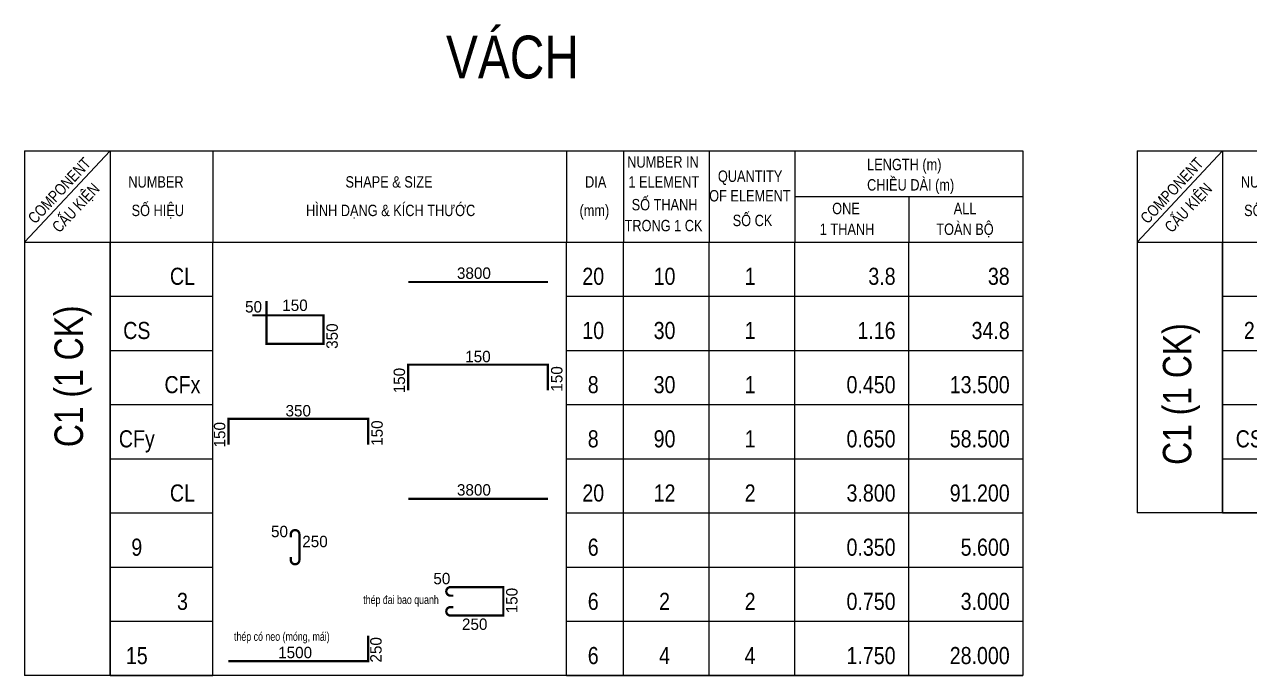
# Model space of a CAD drawing. Header units: millimetres. Extents: x 925681 to 1410834, y 71669 to 296428.
# Drawn here: x 1205183 to 1226654, y 243191 to 254606 of the extents above; entities that cross this region are included whole.
import ezdxf
from ezdxf.enums import TextEntityAlignment as Align

# ---------------------------------------------------------------- set-up
doc = ezdxf.new("R2010")
doc.units = ezdxf.units.MM
doc.header["$LTSCALE"] = 100
for name, color, linetype, lineweight in [('Ap0001_Statistic', 161, 'Continuous', 15), ('Ap0203_T', 243, 'Continuous', 35), ('Ap0310_PSS', 130, 'Continuous', 18), ('Ap0311_H', 8, 'Continuous', 15), ('Ap0314_Kh', 253, 'Continuous', 15), ('Ap0315_FL', 145, 'Continuous', 13)]:
    doc.layers.add(name, color=color, linetype=linetype, lineweight=lineweight)
doc.layers.add('THONGKE', color=161, linetype='Continuous')
doc.styles.add('Ap_text tieu de', font='')
doc.styles.add('Ap_Vni-helve', font='', dxfattribs={"width": 0.8, "height": 1})
doc.styles.add('RomanS', font='1.shx')
doc.styles.add('VN', font='')
doc.styles.get('Ap_text tieu de').set_extended_font_data('VNI-Helve-Condense')
doc.styles.get('Ap_Vni-helve').set_extended_font_data('VNI-Helve')
doc.styles.get('VN').set_extended_font_data('VNI-Helve-Condense')

# ---------------------------------------------------------------- blocks, each defined once
blk = doc.blocks.new('TENCOT')
at = {"layer": 'THONGKE', "color": 2, "style": 'Ap_Vni-helve', "width": 0.8, "flags": 8}
blk.add_attdef('TEXTCOLUMN', text='', height=500, rotation=90, dxfattribs=at).set_placement((4465, -1423), align=Align.CENTER)
blk = doc.blocks.new('*U974')
at = {"const_width": 40}
blk.add_lwpolyline([(6725, -700), (9175, -700)], dxfattribs=at)
at = {"layer": 'Ap0310_PSS'}
for p, q in [((0, 0), (0, -950)), ((1500, -950), (1500, 0)), ((1500, 0), (1500, -950)), ((3300, -950), (3300, 0)), ((9500, -950), (9500, 0)), ((10500, -950), (10500, 0)), ((12000, -950), (12000, 0)), ((13500, -950), (13500, 0)), ((15500, -950), (15500, 0)), ((17500, 0), (17500, -950))]:
    blk.add_line(p, q, dxfattribs=at)
at = {"layer": 'Ap0311_H'}
for p, q in [((1500, -950), (3300, -950)), ((9500, -950), (17500, -950))]:
    blk.add_line(p, q, dxfattribs=at)
at = {"style": 'VN'}
blk.add_attdef('SHT', text='', height=300, dxfattribs=at).set_placement((2768, -750), align=Align.CENTER)
at = {"style": 'RomanS', "flags": 8}
blk.add_attdef('D1', text='', height=200, rotation=360, dxfattribs=at).set_placement((7877, -545), align=Align.MIDDLE)
at = {"style": 'VN', "flags": 8}
for tag, p in [('PHI', (9968, -750)), ('SOTHANH', (11218, -750)), ('TST', (12718, -750))]:
    blk.add_attdef(tag, text='', height=300, dxfattribs=at).set_placement(p, align=Align.CENTER)
for tag, p in [('L', (15268, -750)), ('LTONG', (17268, -750))]:
    blk.add_attdef(tag, text='', height=300, dxfattribs=at).set_placement(p, align=Align.RIGHT)
blk = doc.blocks.new('*U999')
at = {"const_width": 40}
blk.add_lwpolyline([(3993, -335), (5243, -335), (5243, -835), (4243, -835), (4243, -85)], dxfattribs=at)
at = {"layer": 'Ap0310_PSS'}
for p, q in [((0, 0), (0, -950)), ((1500, -950), (1500, 0)), ((1500, 0), (1500, -950)), ((3300, -950), (3300, 0)), ((9500, -950), (9500, 0)), ((10500, -950), (10500, 0)), ((12000, -950), (12000, 0)), ((13500, -950), (13500, 0)), ((15500, -950), (15500, 0)), ((17500, 0), (17500, -950))]:
    blk.add_line(p, q, dxfattribs=at)
at = {"layer": 'Ap0311_H'}
for p, q in [((1500, -950), (3300, -950)), ((9500, -950), (17500, -950))]:
    blk.add_line(p, q, dxfattribs=at)
at = {"style": 'RomanS'}
blk.add_attdef('M', text='', height=200, dxfattribs=at).set_placement((4163, -285), align=Align.RIGHT)
blk.add_attdef('D1', text='', height=200, dxfattribs=at).set_placement((4741, -158), align=Align.MIDDLE)
at = {"style": 'VN'}
blk.add_attdef('SHT', text='', height=300, dxfattribs=at).set_placement((1968, -750), align=Align.CENTER)
at = {"style": 'RomanS', "flags": 1}
blk.add_attdef('F2', text='', height=200, rotation=90, dxfattribs=at).set_placement((4099, -714), align=Align.MIDDLE)
at = {"style": 'RomanS'}
blk.add_attdef('D2', text='', height=200, rotation=90, dxfattribs=at).set_placement((5391, -700), align=Align.MIDDLE)
at = {"style": 'VN', "flags": 8}
for tag, p in [('PHI', (9968, -750)), ('SOTHANH', (11218, -750)), ('TST', (12718, -750))]:
    blk.add_attdef(tag, text='', height=300, dxfattribs=at).set_placement(p, align=Align.CENTER)
for tag, p in [('L', (15268, -750)), ('LTONG', (17268, -750))]:
    blk.add_attdef(tag, text='', height=300, dxfattribs=at).set_placement(p, align=Align.RIGHT)
blk = doc.blocks.new('*U988')
at = {"const_width": 40}
blk.add_lwpolyline([(9175, -700), (9175, -250), (6725, -250), (6725, -700)], dxfattribs=at)
at = {"layer": 'Ap0310_PSS'}
for p, q in [((0, 0), (0, -950)), ((1500, -950), (1500, 0)), ((1500, 0), (1500, -950)), ((3300, -950), (3300, 0)), ((9500, -950), (9500, 0)), ((10500, -950), (10500, 0)), ((12000, -950), (12000, 0)), ((13500, -950), (13500, 0)), ((15500, -950), (15500, 0)), ((17500, 0), (17500, -950))]:
    blk.add_line(p, q, dxfattribs=at)
at = {"layer": 'Ap0311_H'}
for p, q in [((1500, -950), (3300, -950)), ((9500, -950), (17500, -950))]:
    blk.add_line(p, q, dxfattribs=at)
at = {"style": 'RomanS'}
blk.add_attdef('D2', text='', height=200, dxfattribs=at).set_placement((7948, -107), align=Align.MIDDLE)
for tag, p in [('D1', (6570, -529)), ('D3', (9329, -500))]:
    blk.add_attdef(tag, text='', height=200, rotation=90, dxfattribs=at).set_placement(p, align=Align.MIDDLE)
at = {"style": 'VN'}
blk.add_attdef('SHT', text='', height=300, dxfattribs=at).set_placement((2768, -750), align=Align.CENTER)
at = {"style": 'VN', "flags": 8}
for tag, p in [('PHI', (9968, -750)), ('SOTHANH', (11218, -750)), ('TST', (12718, -750))]:
    blk.add_attdef(tag, text='', height=300, dxfattribs=at).set_placement(p, align=Align.CENTER)
for tag, p in [('L', (15268, -750)), ('LTONG', (17268, -750))]:
    blk.add_attdef(tag, text='', height=300, dxfattribs=at).set_placement(p, align=Align.RIGHT)
blk = doc.blocks.new('*U989')
at = {"const_width": 40}
blk.add_lwpolyline([(6025, -700), (6025, -250), (3575, -250), (3575, -700)], dxfattribs=at)
at = {"layer": 'Ap0310_PSS'}
for p, q in [((0, 0), (0, -950)), ((1500, -950), (1500, 0)), ((1500, 0), (1500, -950)), ((3300, -950), (3300, 0)), ((9500, -950), (9500, 0)), ((10500, -950), (10500, 0)), ((12000, -950), (12000, 0)), ((13500, -950), (13500, 0)), ((15500, -950), (15500, 0)), ((17500, 0), (17500, -950))]:
    blk.add_line(p, q, dxfattribs=at)
at = {"layer": 'Ap0311_H'}
for p, q in [((1500, -950), (3300, -950)), ((9500, -950), (17500, -950))]:
    blk.add_line(p, q, dxfattribs=at)
at = {"style": 'RomanS'}
blk.add_attdef('D2', text='', height=200, dxfattribs=at).set_placement((4798, -107), align=Align.MIDDLE)
for tag, p in [('D1', (3420, -529)), ('D3', (6179, -500))]:
    blk.add_attdef(tag, text='', height=200, rotation=90, dxfattribs=at).set_placement(p, align=Align.MIDDLE)
at = {"style": 'VN'}
blk.add_attdef('SHT', text='', height=300, dxfattribs=at).set_placement((1968, -750), align=Align.CENTER)
at = {"style": 'VN', "flags": 8}
for tag, p in [('PHI', (9968, -750)), ('SOTHANH', (11218, -750)), ('TST', (12718, -750))]:
    blk.add_attdef(tag, text='', height=300, dxfattribs=at).set_placement(p, align=Align.CENTER)
for tag, p in [('L', (15268, -750)), ('LTONG', (17268, -750))]:
    blk.add_attdef(tag, text='', height=300, dxfattribs=at).set_placement(p, align=Align.RIGHT)
blk = doc.blocks.new('*U1001')
at = {"const_width": 40}
blk.add_lwpolyline([(7518, -700), (7468, -700, 1), (7468, -850), (8393, -850), (8393, -350), (7468, -350, 1), (7468, -500), (7518, -500)], format="xyb", dxfattribs=at)
at = {"layer": 'Ap0310_PSS'}
for p, q in [((0, 0), (0, -950)), ((1500, -950), (1500, 0)), ((1500, 0), (1500, -950)), ((3300, -950), (3300, 0)), ((9500, -950), (9500, 0)), ((10500, -950), (10500, 0)), ((12000, -950), (12000, 0)), ((13500, -950), (13500, 0)), ((15500, -950), (15500, 0)), ((17500, 0), (17500, -950))]:
    blk.add_line(p, q, dxfattribs=at)
at = {"layer": 'Ap0311_H'}
for p, q in [((1500, -950), (3300, -950)), ((9500, -950), (17500, -950))]:
    blk.add_line(p, q, dxfattribs=at)
at = {"style": 'RomanS'}
blk.add_attdef('M', text='', height=200, dxfattribs=at).set_placement((7464, -300), align=Align.RIGHT)
at = {"style": 'RomanS', "flags": 1}
blk.add_attdef('F1', text='', height=200, dxfattribs=at).set_placement((7891, -202), align=Align.MIDDLE)
at = {"style": 'RomanS'}
blk.add_attdef('D2', text='', height=200, rotation=90, dxfattribs=at).set_placement((8541, -586), align=Align.MIDDLE)
at = {"style": 'VN'}
blk.add_attdef('SHT', text='', height=300, dxfattribs=at).set_placement((2768, -750), align=Align.CENTER)
at = {"style": 'VN', "flags": 8}
for tag, p in [('PHI', (9968, -750)), ('SOTHANH', (11218, -750)), ('TST', (12718, -750))]:
    blk.add_attdef(tag, text='', height=300, dxfattribs=at).set_placement(p, align=Align.CENTER)
for tag, p in [('L', (15268, -750)), ('LTONG', (17268, -750))]:
    blk.add_attdef(tag, text='', height=300, dxfattribs=at).set_placement(p, align=Align.RIGHT)
at = {"style": 'RomanS'}
blk.add_attdef('D1', text='', height=200, dxfattribs=at).set_placement((7891, -1001), align=Align.MIDDLE)
blk = doc.blocks.new('*U976')
blk.add_lwpolyline([(6875, -375, 40, 40, 0), (6875, -325, 40, 40, 1), (6725, -325, 40, 40, 0), (6725, -713, 40, 40, 0), (9050, -713, 40, 40, 0), (9100, -713, 40, 40, 1), (9100, -563, 40, 40, 0), (9050, -563, 0, 0, 0)], format="xyseb")
at = {"layer": 'Ap0310_PSS'}
for p, q in [((0, 0), (0, -950)), ((1500, -950), (1500, 0)), ((1500, 0), (1500, -950)), ((3300, -950), (3300, 0)), ((9500, -950), (9500, 0)), ((10500, -950), (10500, 0)), ((12000, -950), (12000, 0)), ((13500, -950), (13500, 0)), ((15500, -950), (15500, 0)), ((17500, 0), (17500, -950))]:
    blk.add_line(p, q, dxfattribs=at)
at = {"layer": 'Ap0311_H'}
for p, q in [((1500, -950), (3300, -950)), ((9500, -950), (17500, -950))]:
    blk.add_line(p, q, dxfattribs=at)
at = {"style": 'RomanS'}
for tag, p in [('M', (7071, -217)), ('D2', (7893, -569))]:
    blk.add_attdef(tag, text='', height=200, dxfattribs=at).set_placement(p, align=Align.MIDDLE)
blk.add_attdef('D1', text='', height=200, rotation=90, dxfattribs=at).set_placement((6572, -529), align=Align.MIDDLE)
at = {"style": 'VN'}
blk.add_attdef('SHT', text='', height=300, dxfattribs=at).set_placement((2768, -750), align=Align.CENTER)
at = {"style": 'VN', "flags": 8}
for tag, p in [('PHI', (9968, -750)), ('SOTHANH', (11218, -750)), ('TST', (12718, -750))]:
    blk.add_attdef(tag, text='', height=300, dxfattribs=at).set_placement(p, align=Align.CENTER)
for tag, p in [('L', (15268, -750)), ('LTONG', (17268, -750))]:
    blk.add_attdef(tag, text='', height=300, dxfattribs=at).set_placement(p, align=Align.RIGHT)
blk = doc.blocks.new('*U991')
at = {"const_width": 40}
blk.add_lwpolyline([(9175, -469), (9175, -250), (6725, -250), (6725, -700)], dxfattribs=at)
at = {"layer": 'Ap0310_PSS'}
for p, q in [((0, 0), (0, -950)), ((1500, -950), (1500, 0)), ((1500, 0), (1500, -950)), ((3300, -950), (3300, 0)), ((9500, -950), (9500, 0)), ((10500, -950), (10500, 0)), ((12000, -950), (12000, 0)), ((13500, -950), (13500, 0)), ((15500, -950), (15500, 0)), ((17500, 0), (17500, -950))]:
    blk.add_line(p, q, dxfattribs=at)
at = {"layer": 'Ap0311_H'}
for p, q in [((1500, -950), (3300, -950)), ((9500, -950), (17500, -950))]:
    blk.add_line(p, q, dxfattribs=at)
at = {"style": 'RomanS'}
blk.add_attdef('D2', text='', height=200, dxfattribs=at).set_placement((7893, -112), align=Align.MIDDLE)
for tag, p in [('D1', (6593, -529)), ('D3', (9331, -500))]:
    blk.add_attdef(tag, text='', height=200, rotation=90, dxfattribs=at).set_placement(p, align=Align.MIDDLE)
at = {"style": 'VN'}
blk.add_attdef('SHT', text='', height=300, dxfattribs=at).set_placement((2768, -750), align=Align.CENTER)
at = {"style": 'VN', "flags": 8}
for tag, p in [('PHI', (9968, -750)), ('SOTHANH', (11218, -750)), ('TST', (12718, -750))]:
    blk.add_attdef(tag, text='', height=300, dxfattribs=at).set_placement(p, align=Align.CENTER)
for tag, p in [('L', (15268, -750)), ('LTONG', (17268, -750))]:
    blk.add_attdef(tag, text='', height=300, dxfattribs=at).set_placement(p, align=Align.RIGHT)
blk = doc.blocks.new('*U1002')
at = {"const_width": 40}
blk.add_lwpolyline([(4668, -425), (4668, -375, -1), (4818, -375), (4818, -825, -1), (4668, -825), (4668, -775)], format="xyb", dxfattribs=at)
at = {"layer": 'Ap0310_PSS'}
for p, q in [((0, 0), (0, -950)), ((1500, -950), (1500, 0)), ((1500, 0), (1500, -950)), ((3300, -950), (3300, 0)), ((9500, -950), (9500, 0)), ((10500, -950), (10500, 0)), ((12000, -950), (12000, 0)), ((13500, -950), (13500, 0)), ((15500, -950), (15500, 0)), ((17500, 0), (17500, -950))]:
    blk.add_line(p, q, dxfattribs=at)
at = {"layer": 'Ap0311_H'}
for p, q in [((1500, -950), (3300, -950)), ((9500, -950), (17500, -950))]:
    blk.add_line(p, q, dxfattribs=at)
at = {"style": 'RomanS'}
blk.add_attdef('M', text='', height=200, dxfattribs=at).set_placement((4618, -425), align=Align.RIGHT)
blk.add_attdef('D1', (4868, -600), '', height=200, dxfattribs=at)
at = {"style": 'VN'}
blk.add_attdef('SHT', text='', height=300, dxfattribs=at).set_placement((1968, -750), align=Align.CENTER)
at = {"style": 'VN', "flags": 8}
for tag, p in [('PHI', (9968, -750)), ('SOTHANH', (11218, -750)), ('TST', (12718, -750))]:
    blk.add_attdef(tag, text='', height=300, dxfattribs=at).set_placement(p, align=Align.CENTER)
for tag, p in [('L', (15268, -750)), ('LTONG', (17268, -750))]:
    blk.add_attdef(tag, text='', height=300, dxfattribs=at).set_placement(p, align=Align.RIGHT)
blk = doc.blocks.new('*U982')
at = {"color": 0, "const_width": 40}
blk.add_lwpolyline([(3575, -700), (6025, -700), (6025, -250)], dxfattribs=at)
at = {"layer": 'Ap0310_PSS'}
for p, q in [((0, 0), (0, -950)), ((1500, -950), (1500, 0)), ((1500, 0), (1500, -950)), ((3300, -950), (3300, 0)), ((9500, -950), (9500, 0)), ((10500, -950), (10500, 0)), ((12000, -950), (12000, 0)), ((13500, -950), (13500, 0)), ((15500, -950), (15500, 0)), ((17500, 0), (17500, -950))]:
    blk.add_line(p, q, dxfattribs=at)
at = {"layer": 'Ap0311_H'}
for p, q in [((1500, -950), (3300, -950)), ((9500, -950), (17500, -950))]:
    blk.add_line(p, q, dxfattribs=at)
at = {"color": 0, "style": 'RomanS'}
blk.add_attdef('D2', text='', height=200, rotation=90, dxfattribs=at).set_placement((6159, -500), align=Align.MIDDLE)
at = {"style": 'VN'}
blk.add_attdef('SHT', text='', height=300, dxfattribs=at).set_placement((1968, -750), align=Align.CENTER)
at = {"color": 0, "style": 'RomanS'}
blk.add_attdef('D1', text='', height=200, dxfattribs=at).set_placement((4743, -547), align=Align.MIDDLE)
at = {"style": 'VN', "flags": 8}
for tag, p in [('PHI', (9968, -750)), ('SOTHANH', (11218, -750)), ('TST', (12718, -750))]:
    blk.add_attdef(tag, text='', height=300, dxfattribs=at).set_placement(p, align=Align.CENTER)
for tag, p in [('L', (15268, -750)), ('LTONG', (17268, -750))]:
    blk.add_attdef(tag, text='', height=300, dxfattribs=at).set_placement(p, align=Align.RIGHT)
blk = doc.blocks.new('COC')
at = {"layer": 'Ap0310_PSS'}
for p, q in [((0, 1600), (17500, 1600)), ((0, 1600), (0, 0)), ((1500, 1600), (1500, 0)), ((3300, 1600), (3300, 0)), ((9500, 1600), (9500, 0)), ((10500, 1600), (10500, 0)), ((12000, 1600), (12000, 0)), ((13500, 1600), (13500, 0)), ((17500, 1600), (17500, 0)), ((13500, 800), (17500, 800)), ((15500, 800), (15500, 0)), ((0, 0), (17500, 0))]:
    blk.add_line(p, q, dxfattribs=at)
at = {"layer": 'Ap0315_FL'}
blk.add_line((1500, 1600), (0, 0), dxfattribs=at)
at = {"layer": 'Ap0203_T', "style": 'Ap_Vni-helve', "width": 0.8}
for s, p in [('NUMBER IN ', (10565, 1305)), ('LENGTH (m)', (14769, 1260)), ('NUMBER', (1820, 955)), ('SHAPE & SIZE', (5626, 955)), ('DIA', (9826, 955)), (' 1 ELEMENT', (10524, 955)), ('QUANTITY', (12154, 1055)), ('CHIEÀU DAØI (m)', (14769, 903)), (' OF ELEMENT', (11939, 712)), ('SOÁ HIEÄU', (1877, 455)), ('HÌNH DAÏNG & KÍCH THÖÔÙC', (4936, 455)), ('(mm)', (9728, 455)), ('SOÁ THANH ', (10642, 556)), ('ONE', (14157, 489)), ('ALL', (16287, 489)), ('SOÁ CK', (12413, 279)), (' TRONG 1 CK ', (10456, 189)), ('1 THANH', (13940, 125)), ('TOAØN BOÄ', (15982, 125))]:
    blk.add_text(s, height=200, dxfattribs=at).set_placement(p)
for s, p in [('COMPONENT', (186, 305)), ('CAÁU KIEÄN', (610, 149))]:
    blk.add_text(s, height=200, rotation=46.8476, dxfattribs=at).set_placement(p)

msp = doc.modelspace()

# ---------------------------------------------------------------- linework, layer by layer
at = {"layer": 'Ap0310_PSS'}
for p, q in [((1242182.5, 246041.4), (1224682.5, 246041.4)), ((1222682.5, 243191.4), (1205182.5, 243191.4))]:
    msp.add_line(p, q, dxfattribs=at)

# ---------------------------------------------------------------- block references
at = {"color": 3, "lineweight": 80}
ref = msp.add_blockref('TENCOT', (1201742.8, 249860.8), dxfattribs=at)
ref.add_attrib('TEXTCOLUMN', 'C1 (1 CK)', dxfattribs={"layer": 'THONGKE', "color": 2, "height": 500, "rotation": 90, "style": 'Ap_Vni-helve', "width": 0.8}).set_placement((1206208.1, 248437.3), align=Align.CENTER)
ref = msp.add_blockref('TENCOT', (1221170.3, 249549.5), dxfattribs=at)
ref.add_attrib('TEXTCOLUMN', 'C1 (1 CK)', dxfattribs={"layer": 'THONGKE', "color": 2, "height": 500, "rotation": 90, "style": 'Ap_Vni-helve', "width": 0.8}).set_placement((1225635.6, 248126), align=Align.CENTER)
at = {"layer": 'Ap0001_Statistic', "lineweight": 80}
ref = msp.add_blockref('*U974', (1205182.5, 250791.4), dxfattribs=at)
ref.add_attrib('D1', '3800', dxfattribs={"layer": '0', "height": 200, "rotation": 360, "style": 'RomanS'}).set_placement((1213059.7, 250246.2), align=Align.MIDDLE)
ref.add_attrib('SHT', 'CL', dxfattribs={"layer": '0', "height": 300, "style": 'VN'}).set_placement((1207951, 250041.4), align=Align.CENTER)
ref.add_attrib('SOTHANH', '10', dxfattribs={"layer": '0', "height": 300, "style": 'VN'}).set_placement((1216401, 250041.4), align=Align.CENTER)
ref.add_attrib('PHI', '20', dxfattribs={"layer": '0', "height": 300, "style": 'VN'}).set_placement((1215151, 250041.4), align=Align.CENTER)
ref.add_attrib('TST', '1', dxfattribs={"layer": '0', "height": 300, "style": 'VN'}).set_placement((1217901, 250041.4), align=Align.CENTER)
ref.add_attrib('L', '3.8', dxfattribs={"layer": '0', "height": 300, "style": 'VN'}).set_placement((1220451, 250041.4), align=Align.RIGHT)
ref.add_attrib('LTONG', '38', dxfattribs={"layer": '0', "height": 300, "style": 'VN'}).set_placement((1222451, 250041.4), align=Align.RIGHT)
ref = msp.add_blockref('*U974', (1224682.5, 250791.4), dxfattribs=at)
ref.add_attrib('D1', '3800', dxfattribs={"layer": '0', "height": 200, "rotation": 360, "style": 'RomanS'}).set_placement((1232559.7, 250246.2), align=Align.MIDDLE)
ref.add_attrib('SHT', '1', dxfattribs={"layer": '0', "height": 300, "style": 'VN'}).set_placement((1227451, 250041.4), align=Align.CENTER)
ref.add_attrib('SOTHANH', '10', dxfattribs={"layer": '0', "height": 300, "style": 'VN'}).set_placement((1235901, 250041.4), align=Align.CENTER)
ref.add_attrib('PHI', '20', dxfattribs={"layer": '0', "height": 300, "style": 'VN'}).set_placement((1234651, 250041.4), align=Align.CENTER)
ref.add_attrib('TST', '1', dxfattribs={"layer": '0', "height": 300, "style": 'VN'}).set_placement((1237401, 250041.4), align=Align.CENTER)
ref.add_attrib('L', '3.800', dxfattribs={"layer": '0', "height": 300, "style": 'VN'}).set_placement((1239951, 250041.4), align=Align.RIGHT)
ref.add_attrib('LTONG', '38.000', dxfattribs={"layer": '0', "height": 300, "style": 'VN'}).set_placement((1241951, 250041.4), align=Align.RIGHT)
ref = msp.add_blockref('*U999', (1205182.5, 249841.4), dxfattribs=at)
ref.add_attrib('D1', '150', dxfattribs={"layer": '0', "height": 200, "style": 'RomanS'}).set_placement((1209923.4, 249683.2), align=Align.MIDDLE)
ref.add_attrib('D2', '350', dxfattribs={"layer": '0', "height": 200, "rotation": 90, "style": 'RomanS'}).set_placement((1210573.6, 249141.7), align=Align.MIDDLE)
ref.add_attrib('M', '50', dxfattribs={"layer": '0', "height": 200, "style": 'RomanS'}).set_placement((1209346, 249556.4), align=Align.RIGHT)
ref.add_attrib('SHT', 'CS', dxfattribs={"layer": '0', "height": 300, "style": 'VN'}).set_placement((1207151, 249091.4), align=Align.CENTER)
ref.add_attrib('SOTHANH', '30', dxfattribs={"layer": '0', "height": 300, "style": 'VN'}).set_placement((1216401, 249091.4), align=Align.CENTER)
ref.add_attrib('PHI', '10', dxfattribs={"layer": '0', "height": 300, "style": 'VN'}).set_placement((1215151, 249091.4), align=Align.CENTER)
ref.add_attrib('TST', '1', dxfattribs={"layer": '0', "height": 300, "style": 'VN'}).set_placement((1217901, 249091.4), align=Align.CENTER)
ref.add_attrib('L', '1.16', dxfattribs={"layer": '0', "height": 300, "style": 'VN'}).set_placement((1220451, 249091.4), align=Align.RIGHT)
ref.add_attrib('LTONG', '34.8', dxfattribs={"layer": '0', "height": 300, "style": 'VN'}).set_placement((1222451, 249091.4), align=Align.RIGHT)
ref = msp.add_blockref('*U989', (1224682.5, 249841.4), dxfattribs=at)
ref.add_attrib('D1', '150', dxfattribs={"layer": '0', "height": 200, "rotation": 90, "style": 'RomanS'}).set_placement((1228102.5, 249312.8), align=Align.MIDDLE)
ref.add_attrib('D2', '150', dxfattribs={"layer": '0', "height": 200, "style": 'RomanS'}).set_placement((1229480.6, 249734.4), align=Align.MIDDLE)
ref.add_attrib('D3', '150', dxfattribs={"layer": '0', "height": 200, "rotation": 90, "style": 'RomanS'}).set_placement((1230861.3, 249341.4), align=Align.MIDDLE)
ref.add_attrib('SHT', '2', dxfattribs={"layer": '0', "height": 300, "style": 'VN'}).set_placement((1226651, 249091.4), align=Align.CENTER)
ref.add_attrib('SOTHANH', '30', dxfattribs={"layer": '0', "height": 300, "style": 'VN'}).set_placement((1235901, 249091.4), align=Align.CENTER)
ref.add_attrib('PHI', '8', dxfattribs={"layer": '0', "height": 300, "style": 'VN'}).set_placement((1234651, 249091.4), align=Align.CENTER)
ref.add_attrib('TST', '1', dxfattribs={"layer": '0', "height": 300, "style": 'VN'}).set_placement((1237401, 249091.4), align=Align.CENTER)
ref.add_attrib('L', '0.450', dxfattribs={"layer": '0', "height": 300, "style": 'VN'}).set_placement((1239951, 249091.4), align=Align.RIGHT)
ref.add_attrib('LTONG', '13.500', dxfattribs={"layer": '0', "height": 300, "style": 'VN'}).set_placement((1241951, 249091.4), align=Align.RIGHT)
ref = msp.add_blockref('*U988', (1205182.5, 248891.4), dxfattribs=at)
ref.add_attrib('D1', '150', dxfattribs={"layer": '0', "height": 200, "rotation": 90, "style": 'RomanS'}).set_placement((1211752.5, 248362.8), align=Align.MIDDLE)
ref.add_attrib('D2', '150', dxfattribs={"layer": '0', "height": 200, "style": 'RomanS'}).set_placement((1213130.6, 248784.4), align=Align.MIDDLE)
ref.add_attrib('D3', '150', dxfattribs={"layer": '0', "height": 200, "rotation": 90, "style": 'RomanS'}).set_placement((1214511.3, 248391.4), align=Align.MIDDLE)
ref.add_attrib('SHT', 'CFx', dxfattribs={"layer": '0', "height": 300, "style": 'VN'}).set_placement((1207951, 248141.4), align=Align.CENTER)
ref.add_attrib('SOTHANH', '30', dxfattribs={"layer": '0', "height": 300, "style": 'VN'}).set_placement((1216401, 248141.4), align=Align.CENTER)
ref.add_attrib('PHI', '8', dxfattribs={"layer": '0', "height": 300, "style": 'VN'}).set_placement((1215151, 248141.4), align=Align.CENTER)
ref.add_attrib('TST', '1', dxfattribs={"layer": '0', "height": 300, "style": 'VN'}).set_placement((1217901, 248141.4), align=Align.CENTER)
ref.add_attrib('L', '0.450', dxfattribs={"layer": '0', "height": 300, "style": 'VN'}).set_placement((1220451, 248141.4), align=Align.RIGHT)
ref.add_attrib('LTONG', '13.500', dxfattribs={"layer": '0', "height": 300, "style": 'VN'}).set_placement((1222451, 248141.4), align=Align.RIGHT)
ref = msp.add_blockref('*U976', (1224682.5, 248891.4), dxfattribs=at)
ref.add_attrib('D1', '250', dxfattribs={"layer": '0', "height": 200, "rotation": 90, "style": 'RomanS', "flags": 8}).set_placement((1231254.8, 248362.8), align=Align.MIDDLE)
ref.add_attrib('D2', '1500', dxfattribs={"layer": '0', "height": 200, "style": 'RomanS', "flags": 8}).set_placement((1232576, 248322.1), align=Align.MIDDLE)
ref.add_attrib('SHT', '5', dxfattribs={"layer": '0', "height": 300, "style": 'VN'}).set_placement((1227451, 248141.4), align=Align.CENTER)
ref.add_attrib('PHI', '6', dxfattribs={"layer": '0', "height": 300, "style": 'VN', "flags": 8}).set_placement((1234651, 248141.4), align=Align.CENTER)
ref.add_attrib('SOTHANH', '4', dxfattribs={"layer": '0', "height": 300, "style": 'VN', "flags": 8}).set_placement((1235901, 248141.4), align=Align.CENTER)
ref.add_attrib('TST', '4', dxfattribs={"layer": '0', "height": 300, "style": 'VN', "flags": 8}).set_placement((1237401, 248141.4), align=Align.CENTER)
ref.add_attrib('L', '1.850', dxfattribs={"layer": '0', "height": 300, "style": 'VN', "flags": 8}).set_placement((1239951, 248141.4), align=Align.RIGHT)
ref.add_attrib('LTONG', '29.600', dxfattribs={"layer": '0', "height": 300, "style": 'VN', "flags": 8}).set_placement((1241951, 248141.4), align=Align.RIGHT)
ref.add_attrib('M', '50', dxfattribs={"layer": '0', "height": 200, "style": 'RomanS'}).set_placement((1231753.9, 248674), align=Align.MIDDLE)
ref = msp.add_blockref('*U989', (1205182.5, 247941.4), dxfattribs=at)
ref.add_attrib('D1', '150', dxfattribs={"layer": '0', "height": 200, "rotation": 90, "style": 'RomanS'}).set_placement((1208602.5, 247412.8), align=Align.MIDDLE)
ref.add_attrib('D2', '350', dxfattribs={"layer": '0', "height": 200, "style": 'RomanS'}).set_placement((1209980.6, 247834.4), align=Align.MIDDLE)
ref.add_attrib('D3', '150', dxfattribs={"layer": '0', "height": 200, "rotation": 90, "style": 'RomanS'}).set_placement((1211361.3, 247441.4), align=Align.MIDDLE)
ref.add_attrib('SHT', 'CFy', dxfattribs={"layer": '0', "height": 300, "style": 'VN'}).set_placement((1207151, 247191.4), align=Align.CENTER)
ref.add_attrib('SOTHANH', '90', dxfattribs={"layer": '0', "height": 300, "style": 'VN'}).set_placement((1216401, 247191.4), align=Align.CENTER)
ref.add_attrib('PHI', '8', dxfattribs={"layer": '0', "height": 300, "style": 'VN'}).set_placement((1215151, 247191.4), align=Align.CENTER)
ref.add_attrib('TST', '1', dxfattribs={"layer": '0', "height": 300, "style": 'VN'}).set_placement((1217901, 247191.4), align=Align.CENTER)
ref.add_attrib('L', '0.650', dxfattribs={"layer": '0', "height": 300, "style": 'VN'}).set_placement((1220451, 247191.4), align=Align.RIGHT)
ref.add_attrib('LTONG', '58.500', dxfattribs={"layer": '0', "height": 300, "style": 'VN'}).set_placement((1222451, 247191.4), align=Align.RIGHT)
ref = msp.add_blockref('*U999', (1224682.5, 247941.4), dxfattribs=at)
ref.add_attrib('D1', '150', dxfattribs={"layer": '0', "height": 200, "style": 'RomanS'}).set_placement((1229423.4, 247783.2), align=Align.MIDDLE)
ref.add_attrib('D2', '350', dxfattribs={"layer": '0', "height": 200, "rotation": 90, "style": 'RomanS'}).set_placement((1230073.6, 247241.7), align=Align.MIDDLE)
ref.add_attrib('M', '50', dxfattribs={"layer": '0', "height": 200, "style": 'RomanS'}).set_placement((1228846, 247656.4), align=Align.RIGHT)
ref.add_attrib('SHT', 'CS', dxfattribs={"layer": '0', "height": 300, "style": 'VN'}).set_placement((1226651, 247191.4), align=Align.CENTER)
ref.add_attrib('SOTHANH', '30', dxfattribs={"layer": '0', "height": 300, "style": 'VN'}).set_placement((1235901, 247191.4), align=Align.CENTER)
ref.add_attrib('PHI', '10', dxfattribs={"layer": '0', "height": 300, "style": 'VN'}).set_placement((1234651, 247191.4), align=Align.CENTER)
ref.add_attrib('TST', '1', dxfattribs={"layer": '0', "height": 300, "style": 'VN'}).set_placement((1237401, 247191.4), align=Align.CENTER)
ref.add_attrib('L', '1.140', dxfattribs={"layer": '0', "height": 300, "style": 'VN'}).set_placement((1239951, 247191.4), align=Align.RIGHT)
ref.add_attrib('LTONG', '34.200', dxfattribs={"layer": '0', "height": 300, "style": 'VN'}).set_placement((1241951, 247191.4), align=Align.RIGHT)
ref = msp.add_blockref('*U974', (1205182.5, 246991.4), dxfattribs=at)
ref.add_attrib('D1', '3800', dxfattribs={"layer": '0', "height": 200, "rotation": 360, "style": 'RomanS'}).set_placement((1213059.7, 246446.2), align=Align.MIDDLE)
ref.add_attrib('SHT', 'CL', dxfattribs={"layer": '0', "height": 300, "style": 'VN'}).set_placement((1207951, 246241.4), align=Align.CENTER)
ref.add_attrib('SOTHANH', '12', dxfattribs={"layer": '0', "height": 300, "style": 'VN'}).set_placement((1216401, 246241.4), align=Align.CENTER)
ref.add_attrib('PHI', '20', dxfattribs={"layer": '0', "height": 300, "style": 'VN'}).set_placement((1215151, 246241.4), align=Align.CENTER)
ref.add_attrib('TST', '2', dxfattribs={"layer": '0', "height": 300, "style": 'VN'}).set_placement((1217901, 246241.4), align=Align.CENTER)
ref.add_attrib('L', '3.800', dxfattribs={"layer": '0', "height": 300, "style": 'VN'}).set_placement((1220451, 246241.4), align=Align.RIGHT)
ref.add_attrib('LTONG', '91.200', dxfattribs={"layer": '0', "height": 300, "style": 'VN'}).set_placement((1222451, 246241.4), align=Align.RIGHT)
ref = msp.add_blockref('*U991', (1224682.5, 246991.4), dxfattribs=at)
ref.add_attrib('D1', '250', dxfattribs={"layer": '0', "height": 200, "rotation": 90, "style": 'RomanS', "flags": 8}).set_placement((1231275.5, 246462.8), align=Align.MIDDLE)
ref.add_attrib('D2', '1150', dxfattribs={"layer": '0', "height": 200, "style": 'RomanS', "flags": 8}).set_placement((1232576, 246879.3), align=Align.MIDDLE)
ref.add_attrib('D3', '70', dxfattribs={"layer": '0', "height": 200, "rotation": 90, "style": 'RomanS', "flags": 8}).set_placement((1234013.6, 246491.4), align=Align.MIDDLE)
ref.add_attrib('SHT', '7', dxfattribs={"layer": '0', "height": 300, "style": 'VN'}).set_placement((1227451, 246241.4), align=Align.CENTER)
ref.add_attrib('SOTHANH', '5', dxfattribs={"layer": '0', "height": 300, "style": 'VN', "flags": 8}).set_placement((1235901, 246241.4), align=Align.CENTER)
ref.add_attrib('PHI', '6', dxfattribs={"layer": '0', "height": 300, "style": 'VN', "flags": 8}).set_placement((1234651, 246241.4), align=Align.CENTER)
ref.add_attrib('TST', '5', dxfattribs={"layer": '0', "height": 300, "style": 'VN', "flags": 8}).set_placement((1237401, 246241.4), align=Align.CENTER)
ref.add_attrib('L', '1.470', dxfattribs={"layer": '0', "height": 300, "style": 'VN', "flags": 8}).set_placement((1239951, 246241.4), align=Align.RIGHT)
ref.add_attrib('LTONG', '36.750', dxfattribs={"layer": '0', "height": 300, "style": 'VN', "flags": 8}).set_placement((1241951, 246241.4), align=Align.RIGHT)
ref = msp.add_blockref('*U1002', (1205182.5, 246041.4), dxfattribs=at)
ref.add_attrib('D1', '250', (1210051, 245441.4), dxfattribs={"layer": '0', "height": 200, "style": 'RomanS', "flags": 8})
ref.add_attrib('M', '50', dxfattribs={"layer": '0', "height": 200, "style": 'RomanS'}).set_placement((1209801, 245616.4), align=Align.RIGHT)
ref.add_attrib('SHT', '9', dxfattribs={"layer": '0', "height": 300, "style": 'VN'}).set_placement((1207151, 245291.4), align=Align.CENTER)
ref.add_attrib('PHI', '6', dxfattribs={"layer": '0', "height": 300, "style": 'VN', "flags": 8}).set_placement((1215151, 245291.4), align=Align.CENTER)
ref.add_attrib('L', '0.350', dxfattribs={"layer": '0', "height": 300, "style": 'VN', "flags": 8}).set_placement((1220451, 245291.4), align=Align.RIGHT)
ref.add_attrib('LTONG', '5.600', dxfattribs={"layer": '0', "height": 300, "style": 'VN', "flags": 8}).set_placement((1222451, 245291.4), align=Align.RIGHT)
ref = msp.add_blockref('*U1001', (1205182.5, 245091.4), dxfattribs=at)
ref.add_attrib('D1', '250', dxfattribs={"layer": '0', "height": 200, "style": 'RomanS', "flags": 8}).set_placement((1213073.4, 244090.6), align=Align.MIDDLE)
ref.add_attrib('D2', '150', dxfattribs={"layer": '0', "height": 200, "rotation": 90, "style": 'RomanS', "flags": 8}).set_placement((1213723.6, 244505.2), align=Align.MIDDLE)
ref.add_attrib('M', '50', dxfattribs={"layer": '0', "height": 200, "style": 'RomanS'}).set_placement((1212646.7, 244791.4), align=Align.RIGHT)
ref.add_attrib('SHT', '3', dxfattribs={"layer": '0', "height": 300, "style": 'VN'}).set_placement((1207951, 244341.4), align=Align.CENTER)
ref.add_attrib('SOTHANH', '2', dxfattribs={"layer": '0', "height": 300, "style": 'VN', "flags": 8}).set_placement((1216401, 244341.4), align=Align.CENTER)
ref.add_attrib('PHI', '6', dxfattribs={"layer": '0', "height": 300, "style": 'VN', "flags": 8}).set_placement((1215151, 244341.4), align=Align.CENTER)
ref.add_attrib('TST', '2', dxfattribs={"layer": '0', "height": 300, "style": 'VN', "flags": 8}).set_placement((1217901, 244341.4), align=Align.CENTER)
ref.add_attrib('L', '0.750', dxfattribs={"layer": '0', "height": 300, "style": 'VN', "flags": 8}).set_placement((1220451, 244341.4), align=Align.RIGHT)
ref.add_attrib('LTONG', '3.000', dxfattribs={"layer": '0', "height": 300, "style": 'VN', "flags": 8}).set_placement((1222451, 244341.4), align=Align.RIGHT)
ref = msp.add_blockref('*U982', (1205182.5, 244141.4), dxfattribs=at)
ref.add_attrib('D1', '1500', dxfattribs={"layer": '0', "color": 0, "height": 200, "style": 'RomanS', "flags": 8}).set_placement((1209926, 243594.7), align=Align.MIDDLE)
ref.add_attrib('D2', '250', dxfattribs={"layer": '0', "color": 0, "height": 200, "rotation": 90, "style": 'RomanS', "flags": 8}).set_placement((1211341.8, 243641.4), align=Align.MIDDLE)
ref.add_attrib('SHT', '15', dxfattribs={"layer": '0', "height": 300, "style": 'VN'}).set_placement((1207151, 243391.4), align=Align.CENTER)
ref.add_attrib('SOTHANH', '4', dxfattribs={"layer": '0', "height": 300, "style": 'VN', "flags": 8}).set_placement((1216401, 243391.4), align=Align.CENTER)
ref.add_attrib('PHI', '6', dxfattribs={"layer": '0', "height": 300, "style": 'VN', "flags": 8}).set_placement((1215151, 243391.4), align=Align.CENTER)
ref.add_attrib('TST', '4', dxfattribs={"layer": '0', "height": 300, "style": 'VN', "flags": 8}).set_placement((1217901, 243391.4), align=Align.CENTER)
ref.add_attrib('L', '1.750', dxfattribs={"layer": '0', "height": 300, "style": 'VN', "flags": 8}).set_placement((1220451, 243391.4), align=Align.RIGHT)
ref.add_attrib('LTONG', '28.000', dxfattribs={"layer": '0', "height": 300, "style": 'VN', "flags": 8}).set_placement((1222451, 243391.4), align=Align.RIGHT)
at = {"layer": 'Ap0310_PSS'}
for p in [(1205182.5, 250791.4), (1224682.5, 250791.4)]:
    msp.add_blockref('COC', p, dxfattribs=at)

# ---------------------------------------------------------------- texts
at = {"style": 'Ap_text tieu de', "width": 0.9}
for s, p in [('theùp ñai bao quanh', (1211120, 244444.8)), ('theùp coù neo (moùng, maùi)', (1208855.1, 243799.6))]:
    msp.add_text(s, height=150, dxfattribs=at).set_placement(p)
at = {"layer": 'Ap0314_Kh', "style": 'Ap_Vni-helve', "width": 0.8}
msp.add_text('VAÙCH', height=750, rotation=360, dxfattribs=at).set_placement((1213735, 253660.9), align=Align.CENTER)

doc.saveas('drawing.dxf')
